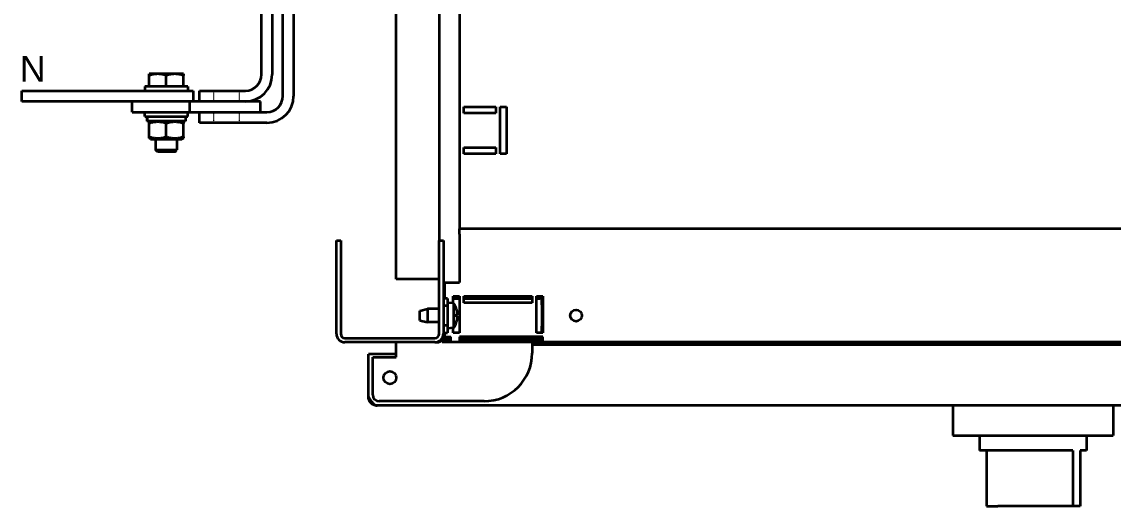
# Model space of a CAD drawing. Header units: millimetres. Extents: x -116965 to 323937, y 291661 to 566926.
# Drawn here: x -13696 to -13186, y 313507 to 313734 of the extents above; entities that cross this region are included whole.
import ezdxf

# ---------------------------------------------------------------- set-up
doc = ezdxf.new("R2010")
doc.units = ezdxf.units.MM
doc.linetypes.add('DASHED', pattern=[0.75, 0.5, -0.25])
for name, color, linetype, lineweight in [('Hidden Edges(Schneider)', 7, 'DASHED', 18), ('Symbols(Schneider)', 7, 'Continuous', 18), ('Visible Edges(Schneider)', 7, 'Continuous', 35)]:
    doc.layers.add(name, color=color, linetype=linetype, lineweight=lineweight)
doc.styles.add('schneder_2', font='micross.ttf')

msp = doc.modelspace()

# ---------------------------------------------------------------- linework, layer by layer
at = {"layer": 'Hidden Edges(Schneider)', "ltscale": 0.025733}
for p, q in [((-13606.573145, 313701.417548), (-13606.573145, 313696.417548)), ((-13594.573145, 313701.417548), (-13594.573145, 313696.417548)), ((-13606.573145, 313691.417548), (-13606.573145, 313686.417548)), ((-13594.573145, 313691.417548), (-13594.573145, 313686.417548))]:
    msp.add_line(p, q, dxfattribs=at)
at = {"layer": 'Visible Edges(Schneider)'}
for p, q in [((-13521.073145, 313613.417548), (-13521.073145, 313954.417548)), ((-13501.073145, 313936.417548), (-13501.073145, 313631.417548)), ((-13569.073145, 313823.917548), (-13569.073145, 313698.917548)), ((-13574.073145, 313698.917548), (-13574.073145, 313813.917548)), ((-13584.073145, 313708.917548), (-13584.073145, 313811.417548)), ((-13579.073145, 313811.6701), (-13579.073145, 313708.917548)), ((-13491.573145, 313765.417548), (-13491.573145, 313637.917548)), ((-13632.573145, 313709.217548), (-13636.573145, 313709.217548)), ((-13636.573145, 313708.503017), (-13636.573145, 313709.217548)), ((-13636.573145, 313703.417548), (-13636.573145, 313708.503017)), ((-13624.573145, 313709.217548), (-13632.573145, 313709.217548)), ((-13628.573145, 313703.417548), (-13628.573145, 313708.503017)), ((-13620.573145, 313709.217548), (-13624.573145, 313709.217548)), ((-13620.573145, 313709.217548), (-13620.573145, 313708.503017)), ((-13620.573145, 313703.417548), (-13620.573145, 313708.503017)), ((-13696.073145, 313696.417548), (-13696.073145, 313701.417548)), ((-13696.073145, 313701.417548), (-13616.073145, 313701.417548)), ((-13618.573145, 313703.417548), (-13638.573145, 313703.417548)), ((-13638.573145, 313703.417548), (-13638.573145, 313701.417548)), ((-13618.573145, 313703.417548), (-13618.573145, 313701.417548)), ((-13616.073145, 313701.417548), (-13616.073145, 313696.417548)), ((-13613.073145, 313696.417548), (-13613.073145, 313701.417548)), ((-13613.073145, 313701.417548), (-13591.573145, 313701.417548)), ((-13616.073145, 313696.417548), (-13696.073145, 313696.417548)), ((-13644.573145, 313691.417548), (-13644.573145, 313696.417548)), ((-13617.573145, 313691.417548), (-13617.573145, 313696.417548)), ((-13584.573145, 313696.417548), (-13616.073145, 313696.417548)), ((-13584.573145, 313691.417548), (-13584.573145, 313696.417548)), ((-13644.573145, 313691.417548), (-13617.573145, 313691.417548)), ((-13638.573145, 313689.417548), (-13638.573145, 313691.417548)), ((-13618.573145, 313689.417548), (-13618.573145, 313691.417548)), ((-13617.573145, 313691.417548), (-13584.573145, 313691.417548)), ((-13613.073145, 313686.417548), (-13613.073145, 313691.417548)), ((-13584.573145, 313691.417548), (-13581.573145, 313691.417548)), ((-13489.573145, 313693.917548), (-13474.573145, 313693.917548)), ((-13489.573145, 313690.917548), (-13489.573145, 313693.917548)), ((-13474.573145, 313690.917548), (-13489.573145, 313690.917548)), ((-13474.573145, 313693.917548), (-13474.573145, 313690.917548)), ((-13472.573145, 313693.917548), (-13469.573145, 313693.917548)), ((-13472.573145, 313671.917548), (-13472.573145, 313693.917548)), ((-13469.573145, 313693.917548), (-13469.573145, 313671.917548)), ((-13638.573145, 313689.417548), (-13618.573145, 313689.417548)), ((-13637.623145, 313688.655446), (-13637.623145, 313687.217548)), ((-13637.584988, 313687.217548), (-13637.623145, 313687.217548)), ((-13637.460092, 313687.217548), (-13637.584988, 313687.217548)), ((-13619.523145, 313687.217548), (-13637.460092, 313687.217548)), ((-13635.873145, 313687.217548), (-13636.573145, 313686.813403)), ((-13636.573145, 313686.098872), (-13636.573145, 313686.813403)), ((-13636.573145, 313679.936225), (-13636.573145, 313686.098872)), ((-13628.573145, 313679.936225), (-13628.573145, 313686.098872)), ((-13621.273145, 313687.217548), (-13620.573145, 313686.813403)), ((-13620.573145, 313686.813403), (-13620.573145, 313686.098872)), ((-13620.573145, 313679.936225), (-13620.573145, 313686.098872)), ((-13619.523145, 313689.417548), (-13619.523145, 313687.217548)), ((-13581.573145, 313686.417548), (-13613.073145, 313686.417548)), ((-13636.573145, 313679.221693), (-13636.573145, 313679.936225)), ((-13635.873145, 313678.817548), (-13636.573145, 313679.221693)), ((-13635.873145, 313678.817548), (-13621.273145, 313678.817548)), ((-13633.573145, 313678.817548), (-13633.573145, 313673.737723)), ((-13623.573145, 313678.817548), (-13623.573145, 313673.737723)), ((-13621.273145, 313678.817548), (-13620.573145, 313679.221693)), ((-13620.573145, 313679.936225), (-13620.573145, 313679.221693)), ((-13633.573145, 313673.737723), (-13623.573145, 313673.737723)), ((-13632.65297, 313672.817448), (-13633.573145, 313673.737723)), ((-13624.49332, 313672.817448), (-13632.65297, 313672.817448)), ((-13624.49332, 313672.817448), (-13623.573145, 313673.737723)), ((-13489.573145, 313674.917548), (-13474.573145, 313674.917548)), ((-13489.573145, 313671.917548), (-13489.573145, 313674.917548)), ((-13474.573145, 313671.917548), (-13489.573145, 313671.917548)), ((-13474.573145, 313674.917548), (-13474.573145, 313671.917548)), ((-13469.573145, 313671.917548), (-13472.573145, 313671.917548)), ((-13491.573145, 313637.917548), (-13491.573145, 313636.917548)), ((-13491.573145, 313634.417548), (-13491.573145, 313636.917548)), ((-12907.573145, 313636.917548), (-13491.573145, 313636.917548)), ((-13549.073145, 313587.917548), (-13549.073145, 313631.417548)), ((-13549.073145, 313631.417548), (-13547.073145, 313631.417548)), ((-13547.073145, 313631.417548), (-13547.073145, 313587.917548)), ((-13501.073145, 313587.917548), (-13501.073145, 313631.417548)), ((-13501.073145, 313631.417548), (-13499.073145, 313631.417548)), ((-13499.073145, 313631.417548), (-13499.073145, 313587.917548)), ((-13491.573145, 313634.417548), (-13491.573145, 313611.917548)), ((-13505.073145, 313613.417548), (-13521.073145, 313613.417548)), ((-13501.073145, 313613.417548), (-13505.073145, 313613.417548)), ((-13498.573145, 313611.917548), (-13496.073145, 313611.917548)), ((-13498.573145, 313611.917548), (-13498.573145, 313605.417548)), ((-13496.073145, 313611.917548), (-13491.573145, 313611.917548)), ((-13497.073145, 313604.417548), (-13499.073145, 313604.417548)), ((-13498.522635, 313605.417548), (-13498.573145, 313605.417548)), ((-13498.573145, 313604.417548), (-13498.573145, 313605.417548)), ((-13498.522635, 313605.417548), (-13498.522635, 313604.417548)), ((-13497.073145, 313604.417548), (-13497.073145, 313601.081238)), ((-13494.573145, 313605.417548), (-13491.573145, 313605.417548)), ((-13494.573145, 313602.198827), (-13494.573145, 313605.417548)), ((-13494.573145, 313604.417548), (-13491.573145, 313604.417548)), ((-13491.573145, 313605.417548), (-13491.573145, 313588.417548)), ((-13489.573145, 313602.417548), (-13489.573145, 313605.417548)), ((-13489.573145, 313605.417548), (-13457.573145, 313605.417548)), ((-13489.573145, 313604.417548), (-13457.573145, 313604.417548)), ((-13457.573145, 313605.417548), (-13457.573145, 313602.417548)), ((-13455.573145, 313588.417548), (-13455.573145, 313605.417548)), ((-13455.573145, 313605.417548), (-13452.573145, 313605.417548)), ((-13455.573145, 313604.417548), (-13454.073145, 313604.417548)), ((-13453.093349, 313604.417548), (-13454.073145, 313604.417548)), ((-13452.573145, 313604.417548), (-13453.093349, 313604.417548)), ((-13453.073145, 313601.417548), (-13453.073145, 313604.410874)), ((-13452.573145, 313605.417548), (-13452.573145, 313588.417548)), ((-13510.073145, 313598.692548), (-13506.473145, 313599.567548)), ((-13506.473145, 313599.567548), (-13506.473145, 313593.267548)), ((-13501.073145, 313599.567548), (-13506.473145, 313599.567548)), ((-13499.073145, 313601.081238), (-13497.073145, 313601.081238)), ((-13494.296594, 313602.174631), (-13497.073145, 313602.417548)), ((-13497.073145, 313601.081238), (-13497.073145, 313591.753859)), ((-13494.296594, 313602.174631), (-13494.296594, 313590.660465)), ((-13493.046992, 313599.692083), (-13493.046992, 313599.707183)), ((-13457.573145, 313602.417548), (-13489.573145, 313602.417548)), ((-13453.073145, 313601.417548), (-13453.073145, 313591.417548)), ((-13510.073145, 313594.142548), (-13510.073145, 313598.692548)), ((-13510.073145, 313594.142548), (-13506.473145, 313593.267548)), ((-13493.046992, 313595.772624), (-13493.046992, 313597.062473)), ((-13492.607267, 313596.866742), (-13493.046992, 313596.828271)), ((-13492.607267, 313595.968354), (-13493.046992, 313596.006825)), ((-13492.576628, 313597.518686), (-13492.605309, 313597.516177)), ((-13492.576628, 313595.316411), (-13492.605309, 313595.31892)), ((-13501.073145, 313593.267548), (-13506.473145, 313593.267548)), ((-13497.073145, 313591.753859), (-13499.073145, 313591.753859)), ((-13497.073145, 313591.753859), (-13497.073145, 313588.417548)), ((-13494.296594, 313590.660465), (-13497.073145, 313590.417548)), ((-13494.573145, 313588.417548), (-13494.573145, 313590.63627)), ((-13493.046992, 313593.127913), (-13493.046992, 313593.143014)), ((-13453.073145, 313588.424222), (-13453.073145, 313591.417548)), ((-13545.073145, 313585.917548), (-13503.073145, 313585.917548)), ((-13503.073145, 313583.917548), (-13545.073145, 313583.917548)), ((-13521.073145, 313576.917548), (-13521.073145, 313583.917548)), ((-13503.073145, 313583.917548), (-13502.073145, 313583.917548)), ((-13499.573145, 313583.917548), (-13499.573145, 313585.417548)), ((-13499.573145, 313585.417548), (-13495.573145, 313585.417548)), ((-13495.573145, 313583.917548), (-13499.573145, 313583.917548)), ((-13499.073145, 313588.417548), (-13497.073145, 313588.417548)), ((-13499.073145, 313586.917548), (-13499.073145, 313587.917548)), ((-13498.573145, 313588.417548), (-13498.573145, 313586.417548)), ((-13498.573145, 313586.417548), (-13496.073145, 313586.417548)), ((-13496.073145, 313586.417548), (-13495.573145, 313586.417548)), ((-13495.573145, 313583.917548), (-13495.573145, 313586.417548)), ((-13491.573145, 313583.917548), (-13495.573145, 313583.917548)), ((-13491.573145, 313588.417548), (-13494.573145, 313588.417548)), ((-13452.573145, 313586.417548), (-13491.573145, 313586.417548)), ((-13491.573145, 313586.417548), (-13491.573145, 313583.917548)), ((-13491.573145, 313585.417548), (-13452.573145, 313585.417548)), ((-13452.573145, 313583.917548), (-13491.573145, 313583.917548)), ((-13453.573145, 313585.917548), (-13457.573145, 313585.917548)), ((-13457.573145, 313585.917548), (-13457.573145, 313585.417548)), ((-13457.573145, 313583.917548), (-13457.573145, 313578.917548)), ((-13452.573145, 313588.417548), (-13455.573145, 313588.417548)), ((-13453.573145, 313586.417548), (-13453.573145, 313585.917548)), ((-13452.573145, 313583.917548), (-13452.573145, 313586.417548)), ((-12949.073145, 313583.917548), (-13452.573145, 313583.917548)), ((-13457.573145, 313582.917548), (-12949.073145, 313582.917548)), ((-13521.073145, 313578.417548), (-13534.073145, 313578.417548)), ((-13534.073145, 313558.417548), (-13534.073145, 313578.417548)), ((-13532.073145, 313559.417548), (-13532.073145, 313576.917548)), ((-13532.073145, 313576.917548), (-13521.073145, 313576.917548)), ((-12868.073145, 313554.417548), (-13530.073145, 313554.417548)), ((-13480.073145, 313556.417548), (-13529.073145, 313556.417548)), ((-13261.073145, 313554.417548), (-13261.073145, 313540.417548)), ((-13186.073145, 313554.417548), (-13186.073145, 313540.417548)), ((-13261.073145, 313540.417548), (-13186.073145, 313540.417548)), ((-13248.573145, 313540.417548), (-13248.573145, 313533.417548)), ((-13198.573145, 313540.417548), (-13198.573145, 313533.417548)), ((-13204.974608, 313533.417548), (-13248.573145, 313533.417548)), ((-13245.274495, 313533.417548), (-13245.274495, 313507.417548)), ((-13204.974608, 313533.417548), (-13204.974608, 313507.417548)), ((-13201.419716, 313533.417548), (-13201.419716, 313507.417548)), ((-13198.573145, 313533.417548), (-13201.419716, 313533.417548)), ((-13245.274495, 313507.417548), (-13239.938778, 313507.417548)), ((-13236.261726, 313507.417548), (-13239.938778, 313507.417548)), ((-13204.974608, 313507.417548), (-13236.261726, 313507.417548)), ((-13201.419716, 313507.417548), (-13204.974608, 313507.417548))]:
    msp.add_line(p, q, dxfattribs=at)
at = {"layer": 'Visible Edges(Schneider)', "flags": 128}
for points in [[(-13632.573145, 313709.217548), (-13632.733485, 313709.216311), (-13632.893448, 313709.212615), (-13633.053162, 313709.206475), (-13633.212753, 313709.197907), (-13633.372348, 313709.186919), (-13633.532072, 313709.173516), (-13633.692046, 313709.157702), (-13633.852395, 313709.139473), (-13634.013243, 313709.118824), (-13634.174711, 313709.095745), (-13634.336926, 313709.070223), (-13634.500011, 313709.042242), (-13634.664094, 313709.01178), (-13634.829301, 313708.978814), (-13634.995762, 313708.943313), (-13635.16361, 313708.905247), (-13635.332978, 313708.864578), (-13635.504005, 313708.821265), (-13635.67683, 313708.775263), (-13635.851599, 313708.726523), (-13636.028459, 313708.67499), (-13636.207564, 313708.620605), (-13636.389071, 313708.563304), (-13636.573145, 313708.503017)], [(-13628.573145, 313708.503017), (-13628.757219, 313708.563304), (-13628.938727, 313708.620605), (-13629.117831, 313708.67499), (-13629.294692, 313708.726523), (-13629.46946, 313708.775263), (-13629.642286, 313708.821265), (-13629.813312, 313708.864578), (-13629.982681, 313708.905247), (-13630.150528, 313708.943313), (-13630.31699, 313708.978814), (-13630.482197, 313709.01178), (-13630.646279, 313709.042242), (-13630.809364, 313709.070223), (-13630.971579, 313709.095745), (-13631.133048, 313709.118824), (-13631.293895, 313709.139473), (-13631.454244, 313709.157702), (-13631.614219, 313709.173516), (-13631.773942, 313709.186919), (-13631.933537, 313709.197907), (-13632.093128, 313709.206475), (-13632.252842, 313709.212615), (-13632.412805, 313709.216311), (-13632.573145, 313709.217548)], [(-13624.573145, 313709.217548), (-13624.733485, 313709.216311), (-13624.893448, 313709.212615), (-13625.053162, 313709.206475), (-13625.212753, 313709.197907), (-13625.372349, 313709.186919), (-13625.532072, 313709.173516), (-13625.692046, 313709.157702), (-13625.852395, 313709.139473), (-13626.013243, 313709.118824), (-13626.174711, 313709.095745), (-13626.336926, 313709.070223), (-13626.500011, 313709.042242), (-13626.664094, 313709.01178), (-13626.829301, 313708.978814), (-13626.995762, 313708.943313), (-13627.16361, 313708.905247), (-13627.332978, 313708.864578), (-13627.504005, 313708.821265), (-13627.67683, 313708.775263), (-13627.851599, 313708.726523), (-13628.028459, 313708.67499), (-13628.207564, 313708.620605), (-13628.389071, 313708.563304), (-13628.573145, 313708.503017)], [(-13620.573145, 313708.503017), (-13620.757219, 313708.563304), (-13620.938727, 313708.620605), (-13621.117831, 313708.67499), (-13621.294691, 313708.726523), (-13621.46946, 313708.775263), (-13621.642286, 313708.821265), (-13621.813312, 313708.864578), (-13621.98268, 313708.905247), (-13622.150528, 313708.943313), (-13622.31699, 313708.978814), (-13622.482197, 313709.01178), (-13622.646279, 313709.042242), (-13622.809365, 313709.070223), (-13622.971579, 313709.095745), (-13623.133048, 313709.118824), (-13623.293895, 313709.139473), (-13623.454245, 313709.157702), (-13623.614219, 313709.173516), (-13623.773942, 313709.186919), (-13623.933537, 313709.197907), (-13624.093129, 313709.206475), (-13624.252842, 313709.212615), (-13624.412805, 313709.216311), (-13624.573145, 313709.217548)], [(-13628.573145, 313686.098872), (-13628.951226, 313686.220325), (-13629.316776, 313686.328658), (-13629.671344, 313686.424636), (-13630.01635, 313686.508918), (-13630.3531, 313686.582069), (-13630.682809, 313686.644565), (-13631.006613, 313686.696805), (-13631.325589, 313686.739118), (-13631.640758, 313686.771764), (-13631.953106, 313686.794943), (-13632.26359, 313686.808795), (-13632.573145, 313686.813403), (-13632.8827, 313686.808795), (-13633.193184, 313686.794943), (-13633.505532, 313686.771764), (-13633.820702, 313686.739118), (-13634.139677, 313686.696805), (-13634.463482, 313686.644565), (-13634.79319, 313686.582069), (-13635.12994, 313686.508918), (-13635.474946, 313686.424636), (-13635.829515, 313686.328658), (-13636.195065, 313686.220325), (-13636.573145, 313686.098872)], [(-13620.573145, 313686.098872), (-13620.951226, 313686.220325), (-13621.316776, 313686.328658), (-13621.671345, 313686.424636), (-13622.01635, 313686.508918), (-13622.3531, 313686.582069), (-13622.682809, 313686.644565), (-13623.006613, 313686.696805), (-13623.325589, 313686.739118), (-13623.640758, 313686.771764), (-13623.953106, 313686.794943), (-13624.26359, 313686.808795), (-13624.573145, 313686.813403), (-13624.882701, 313686.808795), (-13625.193184, 313686.794943), (-13625.505532, 313686.771764), (-13625.820702, 313686.739118), (-13626.139677, 313686.696805), (-13626.463482, 313686.644565), (-13626.79319, 313686.582069), (-13627.12994, 313686.508918), (-13627.474946, 313686.424636), (-13627.829515, 313686.328658), (-13628.195065, 313686.220325), (-13628.573145, 313686.098872)], [(-13636.573145, 313679.936225), (-13636.195065, 313679.814771), (-13635.829515, 313679.706439), (-13635.474946, 313679.610461), (-13635.12994, 313679.526178), (-13634.79319, 313679.453028), (-13634.463482, 313679.390531), (-13634.139677, 313679.338291), (-13633.820702, 313679.295978), (-13633.505532, 313679.263332), (-13633.193184, 313679.240153), (-13632.8827, 313679.226302), (-13632.573145, 313679.221693), (-13632.26359, 313679.226302), (-13631.953106, 313679.240153), (-13631.640758, 313679.263332), (-13631.325589, 313679.295978), (-13631.006613, 313679.338291), (-13630.682809, 313679.390531), (-13630.3531, 313679.453028), (-13630.01635, 313679.526178), (-13629.671344, 313679.610461), (-13629.316776, 313679.706439), (-13628.951226, 313679.814771), (-13628.573145, 313679.936225)], [(-13628.573145, 313679.936225), (-13628.195065, 313679.814771), (-13627.829515, 313679.706439), (-13627.474946, 313679.610461), (-13627.12994, 313679.526178), (-13626.79319, 313679.453028), (-13626.463482, 313679.390531), (-13626.139677, 313679.338291), (-13625.820702, 313679.295978), (-13625.505532, 313679.263332), (-13625.193184, 313679.240153), (-13624.882701, 313679.226302), (-13624.573145, 313679.221693), (-13624.26359, 313679.226302), (-13623.953106, 313679.240153), (-13623.640758, 313679.263332), (-13623.325589, 313679.295978), (-13623.006613, 313679.338291), (-13622.682809, 313679.390531), (-13622.3531, 313679.453028), (-13622.01635, 313679.526178), (-13621.671345, 313679.610461), (-13621.316776, 313679.706439), (-13620.951226, 313679.814771), (-13620.573145, 313679.936225)], [(-13453.093348, 313604.417548), (-13453.091675, 313604.417536), (-13453.090075, 313604.4175), (-13453.088549, 313604.41744), (-13453.087097, 313604.417357), (-13453.085719, 313604.41725), (-13453.084415, 313604.417119), (-13453.083182, 313604.416965), (-13453.082023, 313604.416787), (-13453.080936, 313604.416586), (-13453.079923, 313604.416363), (-13453.078981, 313604.416116), (-13453.078111, 313604.415847), (-13453.077312, 313604.415555), (-13453.076583, 313604.41524), (-13453.075927, 313604.414903), (-13453.075338, 313604.414543), (-13453.074823, 313604.414161), (-13453.074375, 313604.413757), (-13453.073998, 313604.413331), (-13453.073691, 313604.412883), (-13453.073452, 313604.412413), (-13453.073281, 313604.411922), (-13453.073178, 313604.411408), (-13453.073145, 313604.410874)], [(-13493.063824, 313597.074802), (-13493.062528, 313597.074371), (-13493.061278, 313597.073929), (-13493.060074, 313597.073477), (-13493.058916, 313597.073014), (-13493.057807, 313597.072542), (-13493.056746, 313597.07206), (-13493.055735, 313597.07157), (-13493.054774, 313597.071073), (-13493.053865, 313597.070567), (-13493.053008, 313597.070055), (-13493.052204, 313597.069536), (-13493.051454, 313597.069012), (-13493.050759, 313597.068483), (-13493.05012, 313597.067949), (-13493.049538, 313597.06741), (-13493.049013, 313597.066868), (-13493.048547, 313597.066324), (-13493.04814, 313597.065776), (-13493.047793, 313597.065227), (-13493.047507, 313597.064677), (-13493.047283, 313597.064126), (-13493.047122, 313597.063574), (-13493.047025, 313597.063023), (-13493.046992, 313597.062473)], [(-13493.046992, 313595.772624), (-13493.047025, 313595.772074), (-13493.047122, 313595.771522), (-13493.047283, 313595.770971), (-13493.047507, 313595.77042), (-13493.047793, 313595.769869), (-13493.04814, 313595.76932), (-13493.048547, 313595.768773), (-13493.049013, 313595.768228), (-13493.049538, 313595.767686), (-13493.05012, 313595.767148), (-13493.050759, 313595.766614), (-13493.051454, 313595.766084), (-13493.052204, 313595.76556), (-13493.053008, 313595.765041), (-13493.053865, 313595.764529), (-13493.054774, 313595.764024), (-13493.055735, 313595.763526), (-13493.056746, 313595.763036), (-13493.057807, 313595.762555), (-13493.058916, 313595.762082), (-13493.060074, 313595.76162), (-13493.061278, 313595.761167), (-13493.062528, 313595.760725), (-13493.063824, 313595.760295)], [(-13492.61842, 313598.054349), (-13492.612642, 313598.020039), (-13492.606964, 313597.984853), (-13492.601453, 313597.949171), (-13492.596177, 313597.913373), (-13492.591203, 313597.877841), (-13492.586596, 313597.842946), (-13492.582391, 313597.809012), (-13492.578614, 313597.776341), (-13492.57529, 313597.745234), (-13492.572443, 313597.715994), (-13492.570074, 313597.688632), (-13492.568121, 313597.662435), (-13492.566608, 313597.637647), (-13492.565566, 313597.614603), (-13492.565028, 313597.593639), (-13492.565024, 313597.575083), (-13492.565551, 313597.559111), (-13492.56658, 313597.545767), (-13492.568079, 313597.535089), (-13492.570017, 313597.527116), (-13492.572374, 313597.52185), (-13492.57521, 313597.519107), (-13492.578523, 313597.518958), (-13492.582298, 313597.521531)], [(-13492.582298, 313597.393435), (-13492.578606, 313597.358267), (-13492.575377, 313597.323609), (-13492.572532, 313597.288538), (-13492.570081, 313597.253097), (-13492.568066, 313597.217693), (-13492.566528, 313597.182736), (-13492.565508, 313597.148631), (-13492.565024, 313597.115743), (-13492.565058, 313597.084354), (-13492.565588, 313597.054741), (-13492.566592, 313597.027178), (-13492.568051, 313597.001913), (-13492.569997, 313596.978368), (-13492.572442, 313596.956432), (-13492.575369, 313596.936397), (-13492.578762, 313596.918551), (-13492.582605, 313596.903184), (-13492.586873, 313596.890517), (-13492.591506, 313596.880565), (-13492.596439, 313596.873305), (-13492.601606, 313596.868716), (-13492.606943, 313596.866775), (-13492.612517, 313596.867406), (-13492.61842, 313596.870622)], [(-13492.61842, 313595.964475), (-13492.612642, 313595.967604), (-13492.606964, 313595.968209), (-13492.601453, 313595.966214), (-13492.596177, 313595.961542), (-13492.591203, 313595.954117), (-13492.586596, 313595.94389), (-13492.582391, 313595.931015), (-13492.578614, 313595.915734), (-13492.57529, 313595.898286), (-13492.572443, 313595.878912), (-13492.570074, 313595.857632), (-13492.568121, 313595.833887), (-13492.566608, 313595.807832), (-13492.565566, 313595.779698), (-13492.565028, 313595.749711), (-13492.565024, 313595.718106), (-13492.565551, 313595.685204), (-13492.56658, 313595.651407), (-13492.568079, 313595.61712), (-13492.570017, 313595.582747), (-13492.572374, 313595.548499), (-13492.57521, 313595.513436), (-13492.578523, 313595.477693), (-13492.582298, 313595.441661)], [(-13492.582298, 313595.313566), (-13492.578607, 313595.316125), (-13492.575379, 313595.316083), (-13492.572532, 313595.313392), (-13492.57008, 313595.30801), (-13492.568066, 313595.299917), (-13492.566528, 313595.289091), (-13492.565508, 313595.275514), (-13492.565024, 313595.259279), (-13492.565058, 313595.240667), (-13492.565588, 313595.219977), (-13492.566592, 313595.197509), (-13492.56805, 313595.173531), (-13492.569996, 313595.147491), (-13492.57244, 313595.119269), (-13492.575367, 313595.089137), (-13492.57876, 313595.057366), (-13492.582604, 313595.024226), (-13492.586872, 313594.990019), (-13492.591505, 313594.955125), (-13492.596437, 313594.919945), (-13492.601605, 313594.884874), (-13492.606942, 313594.850312), (-13492.612517, 313594.815786), (-13492.61842, 313594.780747)], [(-13453.073145, 313588.424222), (-13453.073178, 313588.423688), (-13453.073281, 313588.423175), (-13453.073452, 313588.422683), (-13453.073691, 313588.422213), (-13453.073998, 313588.421766), (-13453.074375, 313588.42134), (-13453.074823, 313588.420935), (-13453.075338, 313588.420553), (-13453.075927, 313588.420194), (-13453.076583, 313588.419857), (-13453.077312, 313588.419542), (-13453.078111, 313588.41925), (-13453.078981, 313588.41898), (-13453.079923, 313588.418734), (-13453.080936, 313588.41851), (-13453.082023, 313588.418309), (-13453.083182, 313588.418132), (-13453.084415, 313588.417978), (-13453.085719, 313588.417847), (-13453.087097, 313588.417739), (-13453.088549, 313588.417656), (-13453.090075, 313588.417596), (-13453.091675, 313588.41756), (-13453.093348, 313588.417548)], [(-13530.073138, 313554.417548), (-13530.335208, 313554.426143), (-13530.596019, 313554.451871), (-13530.854694, 313554.494647), (-13531.109935, 313554.554246), (-13531.360103, 313554.630235), (-13531.604472, 313554.722279), (-13531.842281, 313554.830044), (-13532.072726, 313554.953199), (-13532.295047, 313555.091409), (-13532.508136, 313555.244101), (-13532.710353, 313555.410038), (-13532.901012, 313555.588558), (-13533.07954, 313555.779049), (-13533.245326, 313555.9809), (-13533.397838, 313556.193499), (-13533.536426, 313556.416106), (-13533.659984, 313556.647095), (-13533.768131, 313556.885506), (-13533.860446, 313557.130569), (-13533.936626, 313557.381481), (-13533.996173, 313557.636675), (-13534.03886, 313557.894975), (-13534.064571, 313558.155545), (-13534.073154, 313558.417548)], [(-13534.073154, 313558.417548), (-13533.906184, 313558.155481), (-13533.739368, 313557.89475), (-13533.572513, 313557.636195), (-13533.405467, 313557.380766), (-13533.238612, 313557.130009), (-13533.071796, 313556.884851), (-13532.904826, 313556.646089), (-13532.73801, 313556.415108), (-13532.571651, 313556.193312), (-13532.405559, 313555.981347), (-13532.239543, 313555.779859), (-13532.073489, 313555.589494), (-13531.907169, 313555.410898), (-13531.740428, 313555.244716), (-13531.573497, 313555.091971), (-13531.406833, 313554.953727), (-13531.240283, 313554.830385), (-13531.073657, 313554.722338), (-13530.906764, 313554.62998), (-13530.739871, 313554.553867), (-13530.573245, 313554.494431), (-13530.406696, 313554.451809), (-13530.240031, 313554.426136), (-13530.073138, 313554.417548)]]:
    msp.add_lwpolyline(points, dxfattribs=at)
at = {"layer": 'Visible Edges(Schneider)'}
for centre, radius in [((-13437.073145, 313596.417548), 2.7), ((-13524.073145, 313567.417548), 3)]:
    msp.add_circle(centre, radius, dxfattribs=at)
for centre, radius, start, end in [((-13591.573145, 313708.917548), 7.5, 270, 0), ((-13591.573145, 313708.917548), 12.5, 270, 0), ((-13581.573145, 313698.917548), 7.5, 270, 0), ((-13581.573145, 313698.917548), 12.5, 270, 0), ((-13502.473145, 313596.417548), 10, 19.79033099, 35.14925159), ((-13493.330992, 313599.707183), 0.284, 0, 19.79033099), ((-13502.473145, 313596.417548), 10, 324.85074841, 340.20966901), ((-13493.330992, 313593.127913), 0.284, 340.20966901, 0), ((-13545.073145, 313587.917548), 4, 180, 270), ((-13545.073145, 313587.917548), 2, 180, 270), ((-13503.073145, 313587.917548), 2, 270, 0), ((-13503.073145, 313587.917548), 4, 270, 0), ((-13502.073145, 313586.917548), 3, 270, 326.44269024), ((-13502.073145, 313586.917548), 3, 330, 0), ((-13480.073145, 313578.917548), 22.5, 270, 0), ((-13529.073145, 313559.417548), 3, 180, 270)]:
    msp.add_arc(centre, radius, start, end, dxfattribs=at)
for centre, major_axis, ratio, start_param, end_param in [((-13628.573145, 313688.655446), (0, 15.67506), 0.5773502692, 1.5221583678, 1.6626570221), ((-13628.573145, 313690.179651), (0, 15.67506), 0.5773502692, 1.6194342858, 1.7609085793), ((-13502.416885, 313596.509564), (8.513859, -5.205528), 0.9859433415, 0.7121366806, 0.8881684008), ((-13502.416885, 313595.78111), (9.940381, 0.878713), 0.142546848, 0.1570432502, 0.3330749703), ((-13502.416885, 313597.053986), (9.940381, -0.878713), 0.142546848, 5.9501103368, 6.126142057), ((-13502.416885, 313596.325533), (-8.513859, -5.205528), 0.9859433415, 2.2534242528, 2.429455973), ((-13500.090135, 313593.276277), (7.00389, 5.313245), 0.5617746416, 6.0470390891, 6.1058972938), ((-13500.090135, 313599.094978), (-6.566875, 5.844759), 0.6590973009, 3.8388311525, 3.8976893566), ((-13500.090135, 313593.740119), (6.566875, 5.844759), 0.6590973009, 5.5270886041, 5.5859468088), ((-13500.090135, 313599.558819), (7.00389, -5.313245), 0.5617746416, 0.1772880134, 0.2361462172), ((-13492.016175, 313597.938502), (-0.717846, -0.355425), 0.304044248, 0.4715323901, 0.5269459018), ((-13492.016175, 313594.896594), (0.717846, -0.355425), 0.304044248, 2.6146467677, 2.6700602635)]:
    msp.add_ellipse(centre, major_axis=major_axis, ratio=ratio, start_param=start_param, end_param=end_param, dxfattribs=at)

# ---------------------------------------------------------------- texts
at = {"layer": 'Symbols(Schneider)', "color": 7, "insert": (-13696.998123, 313717.64749), "char_height": 12.00000048, "attachment_point": 1, "style": 'schneder_2'}
msp.add_mtext('{\\fMicrosoft Sans Serif|b0|i0;\\H12.0000;N}', dxfattribs=at)

doc.saveas('drawing.dxf')
